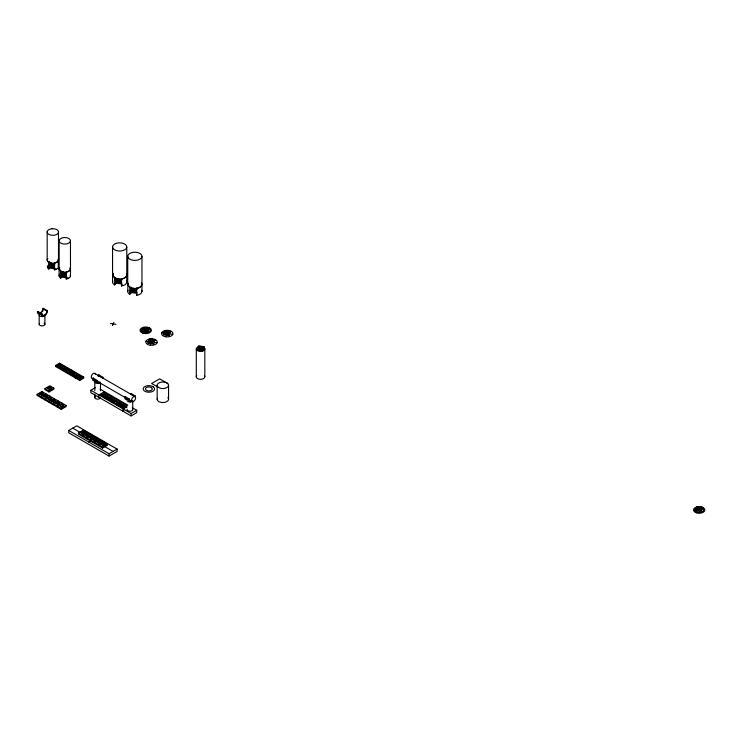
<?xml version="1.0" encoding="UTF-8"?>
<svg xmlns="http://www.w3.org/2000/svg" width="742" height="742" viewBox="0 0 742 742"><rect width="100%" height="100%" fill="white"/><g stroke="black" fill="none" stroke-linecap="round" stroke-linejoin="round"><path stroke-width="1.11" d="M121.521 278.973C123.895 278.677 127.624 276.933 126.557 273.937M126.557 280.921A7.123 4.109 0 0 1 121.521 285.958L121.549 284.594L122.142 284.455M136.686 288.341C139.181 288.165 143.317 285.818 141.425 282.887C143.345 285.948 138.977 288.267 136.38 288.378A7.123 4.109 0 0 1 131.009 287.831L128.524 286.264L127.726 284.186L127.726 256.12M141.722 290.28A7.123 4.109 0 0 1 136.686 295.316L136.714 293.953M39.567 314.116L39.289 314.515A2.847 1.642 0 0 0 40.578 316.352A2.847 1.642 0 0 0 44.001 316.129L44.798 315.684A4.276 2.504 -59.3 0 0 47.432 311.195L46.848 311.074C47.395 313.578 42.619 317.799 41.951 313.829L37.972 311.473L37.388 312.252A4.276 2.504 -59.3 0 0 40.022 313.773M59.091 275.838L59.091 268.864L59.675 267.463L59.174 269.402L61.484 271.535A5.695 3.293 0 0 0 65.732 272.11C67.847 272.045 71.529 270.348 70.119 267.76C71.482 270.107 68.255 271.869 66.27 272.036L66.27 279.02A5.695 3.293 0 0 0 70.295 274.985M112.552 281.979L112.552 275.004L113.211 273.362L112.719 275.894L115.845 278.473A7.123 4.109 0 0 0 121.215 279.02C123.664 278.742 127.429 277.183 126.632 274.113M127.717 291.346L128.023 283.221L127.726 284.186M59.861 274.197A5.695 3.293 0 0 0 60.761 278.167L61.029 271.312M63.32 272.666L63.061 273.427L63.061 271.433M66.27 279.02L66.52 278.25M197.743 348.601L197.66 348.814A2.903 1.679 0 0 0 197.706 349.25M165.948 336.785L166.811 334.661M150.199 345.206L151.09 343.092M47.85 265.562A5.491 3.172 0 0 0 48.332 268.715L48.879 269.049L49.167 261.444M54.843 268.91L49.343 268.057L50.818 263.8L54.12 264.31M48.879 269.049L49.167 262.445M49.343 268.057L50.818 263.8M51.087 265.933L51.819 264.347L54.574 264.773L53.832 266.823L51.087 265.933L53.832 266.359M51.087 266.397L51.819 264.347M52.088 267.408L52.83 265.822L50.076 265.395M54.379 269.912L54.713 262.891A5.491 3.172 0 0 0 58.293 259.635L58.293 266.61A5.491 3.172 0 0 1 54.713 269.865L54.945 269.225A4.563 2.634 0 0 0 55.919 268.827M66.808 277.851L61.308 277.007L62.782 272.75L66.084 273.26M61.308 277.007L62.782 272.75M63.051 275.347L63.784 273.288L66.539 273.715L65.797 275.774L63.051 274.883L63.784 273.288L65.797 275.31L63.051 274.883L66.539 273.715M116.188 282.071L121.688 282.925L121.688 284L116.188 283.147L116.188 282.071L117.663 278.89L122.059 279.576M116.188 283.147L117.663 279.966M117.932 281.487L118.664 279.437L121.419 279.864L120.677 281.914L117.932 281.023L118.664 279.437L120.677 281.914M112.478 325.515L113.953 322.343M131.353 291.43L136.853 292.283L136.853 293.359L131.353 292.506L131.353 291.43L132.827 288.258L137.233 288.935M131.353 292.506L132.827 288.258M133.096 290.855L133.838 288.796L136.584 289.222L135.851 291.281L133.096 290.391L133.838 288.796L135.851 291.281M142.223 330.542L143.698 327.37L149.207 328.224L147.732 332.472L142.223 331.618L142.223 330.542L147.732 331.396L149.207 328.224M142.223 331.618L143.698 327.37M143.967 329.967L144.709 327.908L147.463 328.335L146.721 330.394L143.967 329.504L144.709 327.908L146.721 330.394M148.131 342.099L149.606 338.918L155.106 339.771L153.631 344.028L148.131 343.175L148.131 342.099L153.631 342.952L155.106 339.771M148.131 343.175L149.606 338.918M149.875 341.051L150.617 339.465L153.362 339.892L152.629 341.941L149.875 341.051L152.629 341.478L153.362 339.892M149.875 341.515L150.617 339.465M163.453 333.705L164.928 330.524L170.428 331.377L168.953 335.634L163.453 334.781L163.453 333.705L168.953 334.559L170.428 331.377M165.197 333.121L165.93 331.071L168.684 331.498L167.952 333.548L165.197 332.657L165.93 331.071L167.952 333.548M197.066 349.018L198.541 345.846L204.05 346.69L202.575 350.947L197.066 350.094L197.066 349.018L202.575 349.872L204.05 346.69M197.066 350.094L198.541 346.922M198.81 348.443L199.552 346.384L202.297 346.811L201.564 348.861L198.81 347.97L199.552 346.384L201.564 348.861M695.708 509.717L697.183 506.545L702.693 507.398L701.218 511.646L695.708 510.793L695.708 509.717L701.218 510.57L702.693 507.398M695.708 510.793L697.183 506.545M700.207 509.568L700.949 507.509L698.194 507.083L697.452 508.669L700.207 509.568L700.949 507.509L697.452 508.669L700.207 509.095L698.194 507.083L700.949 507.973M112.793 280.921A7.123 4.109 0 0 0 114.639 284.891L115.789 283.704L115.789 277.721M127.958 290.28A7.123 4.109 0 0 0 129.804 294.249L130.963 293.062L130.963 287.08M44.047 316.101L44.789 315.369A2.847 1.642 0 0 0 44.789 314.515M55.539 365.491L59.564 363.163L83.744 377.122L83.744 378.114L79.719 380.433L55.539 366.483L55.539 365.491L79.719 379.45L83.744 377.122M57.551 365.027L59.564 363.858L61.586 365.027L59.564 366.65L57.551 365.027L59.564 366.186L61.586 365.027M57.551 365.491L59.564 364.322L61.586 365.491M59.564 367.819L63.599 365.491M61.586 367.346L63.599 366.186L65.611 367.346L63.599 368.978L61.586 367.346L63.599 368.514L65.611 367.346M61.586 367.819L63.599 366.65L65.611 367.819M63.599 370.137L67.624 367.819M65.481 369.599L67.494 368.44L69.516 369.599L67.494 371.232L65.481 369.599L67.494 370.759L69.516 369.599M65.481 370.063L67.494 368.904L69.516 370.063M67.624 372.465L71.659 370.137M69.646 372.002L71.659 370.842L73.671 372.002L71.659 373.634L69.646 372.002L71.659 373.161L73.671 372.002M69.646 372.465L70.982 371.696M44.974 388.567L49.807 385.775L53.841 388.103L53.841 389.179L49 391.971L44.974 389.643L44.974 388.567L49 390.895L53.841 388.103M47.395 387.871L49.408 386.703L51.421 387.871L49.408 389.494L47.395 387.871L49.408 389.031L51.421 387.871M37.1 394.336L41.932 391.544L66.112 405.503L66.112 406.579L61.28 409.371L37.1 395.412L37.1 394.336L61.28 408.295L66.112 405.503M47.395 388.335L49.408 387.166L51.421 388.335M71.659 374.793L75.684 372.465M39.521 393.631L41.533 392.472L43.546 393.631L41.533 395.263L39.521 393.631L41.533 394.8L43.546 393.631M39.521 394.104L40.856 393.325M73.671 374.33L75.684 373.161L77.697 374.33L75.684 375.953L73.671 374.33L75.684 375.489L77.697 374.33M73.671 374.793L75.016 374.014M45.967 393.863L41.125 396.655L41.125 397.731M79.719 374.793L75.684 377.122L75.684 378.114M43.546 395.959L45.559 394.8L47.581 395.959L45.559 397.591L43.546 395.959L45.559 397.128L47.581 395.959M43.546 396.423L45.559 395.263L47.581 396.423M77.66 376.63L79.672 375.471L81.694 376.63L79.672 378.262L77.66 376.63L79.672 377.799L81.694 376.63M77.66 377.094L79.672 375.934L81.694 377.094M49.992 396.191L45.16 398.983L45.16 400.059M47.581 398.287L49.593 397.128L51.606 398.287L49.593 399.919L47.581 398.287L49.593 399.446L51.606 398.287M47.581 398.751L49.593 397.591L51.606 398.751M54.027 398.519L49.185 401.311L49.185 402.387M51.606 400.615L53.619 399.446L55.631 400.615L53.619 402.238L51.606 400.615L53.619 401.774L55.631 400.615M51.606 401.079L53.619 399.919L55.631 401.079M58.052 400.847L53.22 403.639L53.22 404.715M55.631 402.943L57.653 401.774L59.666 402.943L57.653 404.566L55.631 402.943L57.653 404.102L59.666 402.943M55.631 403.407L57.653 402.238L59.666 403.407M59.666 405.271L61.679 404.102L63.691 405.271L61.679 406.894L59.666 405.271L61.679 406.43L63.691 405.271M59.666 405.735L61.011 404.956M132.261 407.692L136.741 410.28L136.741 412.663L131.102 415.919L90.802 392.657L90.802 390.273L95.505 387.556M104.511 391.665L98.853 394.93L98.853 397.322M97.564 396.562L98.352 396.107M100.439 395.421L103.657 393.566L127.03 407.061M105.679 395.894L103.657 394.725L101.645 395.894L103.657 394.262L105.679 395.421L103.657 397.053L105.679 395.421M104.511 394.048L103.685 394.531L103.685 392.138L126.891 405.54M104.464 397.749L107.692 395.894M109.705 398.213L107.692 397.053L105.679 398.213L107.692 396.59L109.705 398.213L107.692 399.382L106.347 398.602M105.679 397.749L107.692 398.918L109.705 397.749M108.499 400.077L111.717 398.213M109.575 400.003L111.588 398.844L113.6 400.467L111.588 401.635L109.575 400.003L109.575 400.467L111.588 399.307L113.6 400.467M111.588 401.162L113.6 400.003M112.524 402.405L115.752 400.541M113.739 402.869L115.752 401.246L117.765 402.405L116.42 403.648M68.746 430.471L76.797 425.825L117.097 449.086L117.097 451.414L109.037 456.061L68.746 432.799L68.746 430.471L109.037 453.733L117.097 449.086M113.739 402.405L115.752 403.565L117.765 402.405M116.559 404.733L119.777 402.869M117.765 404.733L119.777 403.565L121.79 404.733L119.777 406.356L117.765 404.733L119.777 405.893L121.79 404.733M117.765 405.197L119.11 404.418M120.584 407.061L123.812 405.197M125.788 407.033L123.766 405.874L121.753 407.033L123.766 408.202L125.788 407.033L124.443 408.276M122.43 407.117L123.766 405.874M78.411 433.013L83.252 430.221L107.423 444.18L107.423 445.256L102.591 448.047L78.411 434.089L78.411 433.013L102.591 446.972L107.423 444.18M80.832 432.317L82.844 431.158L84.857 432.317L82.844 433.949L80.832 432.317L82.844 433.486L84.857 432.317M80.832 432.781L82.844 431.621L84.857 432.781M126.799 406.709L123.024 408.888L123.024 411.281L123.831 410.808M87.278 432.549L82.445 435.341L82.445 436.417M84.857 434.645L86.879 433.486L88.892 434.645L86.879 436.277L84.857 434.645L86.879 435.804L88.892 434.645M84.857 435.109L86.879 433.949L88.892 435.109M91.303 434.877L86.471 437.669L86.471 438.745M88.892 436.973L90.904 435.804L92.917 436.973L90.904 438.596L88.892 436.973L90.904 438.132L92.917 436.973M88.892 437.437L90.904 436.277L92.917 437.437M90.802 390.273L131.102 413.535L136.741 410.28M95.338 437.205L90.505 439.997L90.505 441.073M92.917 439.301L94.93 438.132L96.952 439.301L94.93 440.924L92.917 439.301L94.93 440.46L96.952 439.301M88.892 442.102L90.505 441.175M92.917 439.765L94.93 438.596L96.952 439.765M95.338 438.383L96.952 437.455M96.952 441.62L98.964 440.46L100.977 441.62L98.964 443.252L96.952 441.62L98.964 442.788L100.977 441.62M96.952 442.093L98.287 441.314M100.977 443.948L102.99 442.788L105.012 443.948L102.99 445.58L100.977 443.948L102.99 445.117L105.012 443.948M100.977 444.421L102.99 442.788M39.79 313.143A3.422 2.003 -59.3 0 0 42.869 308.718L43.453 308.384L47.432 310.74M37.388 311.798L41.357 314.154L41.951 313.829M94.828 380.822A4.563 2.68 -59.1 0 1 92.398 378.578L93.214 378.123L97.174 380.498A3.422 2.013 -59.1 0 0 99.632 381.917M98.055 376.157A3.422 2.013 -59.1 0 0 98.139 375.387L98.964 374.933L102.915 377.298A4.563 2.68 -59.1 0 1 102.804 378.327M92.398 378.578L96.349 380.952L97.174 380.498M102.915 377.298L102.099 377.752L98.139 375.387M126.27 399.502A4.563 2.68 -59.1 0 1 124.628 397.193L125.454 396.738L129.405 399.103A3.422 2.013 -59.1 0 0 131.872 400.522M131.195 393.538L130.379 393.993L134.33 396.367L135.155 395.913L131.195 393.538A4.563 2.68 -59.1 0 1 131.084 394.568M124.628 397.193L128.589 399.558L129.405 399.103M117.802 279.372L117.208 279.511A4.934 2.847 0 0 0 115.4 280.559M132.966 288.731L132.373 288.879A4.934 2.847 0 0 0 130.073 290.604M40.615 313.514L41.302 313.347M50.948 263.92L50.985 264.504L50.985 262.51M161.747 332.861L163.945 333.158M169.445 333.9L172.747 334.354M146.053 341.264L148.242 341.57M153.733 342.35L157.026 342.813M51.819 264.811L54.574 265.237M49.343 266.981L54.843 267.834M118.664 279.901L121.419 280.328M63.784 273.761L66.539 274.188M61.308 275.931L66.808 276.775M134.747 289.408L136.584 289.686M110.465 323.503L115.965 324.356M150.617 339.929L153.362 340.355M148.864 340.513L150.7 340.791M152.537 341.079L154.373 341.366L154.373 342.433M167.748 383.493L159.688 378.847L151.628 383.493L157.898 387.12M94.781 373.393L135.072 396.655A2.847 1.642 -60 0 1 134.005 401.107A2.847 1.642 -60 0 1 131.659 399.474A2.847 1.642 -60 0 1 135.072 396.655M96.71 381.073L125.203 397.526M129.136 399.799L132.085 401.496M72.326 371.696L73.671 372.465M76.361 374.014L77.697 374.793M100.031 389.077L127.698 405.076M116.42 402.09L117.765 402.869M121.79 405.197L119.777 403.565M124.443 406.727L125.788 407.497M101.645 395.421L103.657 396.59M99.651 394.466L123.831 408.425M121.753 407.497L123.766 408.666L123.766 408.202M42.201 393.325L43.546 394.104M99.632 441.314L100.977 442.093M103.667 443.642L105.012 444.421M72.772 428.143L80.451 432.577M104.427 446.424L113.062 451.414M42.869 308.718L46.848 311.074M41.014 314.367L44.001 316.129A4.276 2.504 -59.3 0 1 41.357 314.608L41.357 314.154M48.879 262.074L48.332 261.731A5.491 3.172 0 0 1 47.85 258.578M130.963 293.062L130.564 292.765A4.934 2.847 0 0 1 130.073 292.079M61.029 277.295L60.844 277.156A4.563 2.634 0 0 1 60.39 276.525M49.167 268.428L48.796 268.112A4.563 2.634 0 0 1 48.378 267.472M58.293 259.088L58.488 259.496A5.695 3.293 0 0 1 55.038 262.974L53.6 263.197A5.695 3.293 0 0 1 47.581 261.203L47.191 260.377A5.695 3.293 0 0 1 47.571 258.689M127.717 284.362L129.804 287.275L129.804 294.249M112.552 275.004L114.639 277.916L114.639 284.891M59.091 268.864L60.761 271.182L60.761 278.167M701.218 510.57L701.218 511.646M204.82 348.786L204.82 376.704M202.575 349.872L202.575 350.947M196.287 349.074L196.287 376.992M168.953 334.559L168.953 335.634M168.564 385.339A5.695 3.293 0 0 1 159.92 388.094A5.695 3.293 0 0 1 160.114 382.39A5.695 3.293 0 0 1 168.564 385.339L168.564 399.298M164.928 330.524L164.928 331.6M157.165 385.209L157.165 399.168M153.631 342.952L153.631 344.028M152.629 341.478L152.629 341.941M150.886 342.526L150.886 343.602M147.732 331.396L147.732 332.472M141.954 256.482A7.123 4.109 0 0 1 131.009 259.774A7.123 4.109 0 0 1 131.557 252.66A7.123 4.109 0 0 1 141.954 256.482L141.963 291.346M136.714 287.97L136.686 295.316M132.744 401.311L132.744 409.575M131.102 413.535L131.102 415.919M126.789 247.123A7.123 4.109 0 0 1 115.845 250.406A7.123 4.109 0 0 1 116.383 243.293A7.123 4.109 0 0 1 126.789 247.123L126.799 281.979M121.549 278.612L121.521 285.958M119.777 405.893L119.777 406.356M115.752 401.246L115.752 401.71M115.752 403.565L115.752 404.038M112.561 246.761L112.561 274.818M111.588 398.844L111.588 399.307M109.037 453.733L109.037 456.061M107.692 396.59L107.692 397.053M107.692 398.918L107.692 399.382M103.657 393.566L103.657 394.725M103.398 442.937L103.398 441.861L98.556 444.653L98.565 445.729M102.99 445.117L102.99 445.58M102.591 446.972L102.591 448.047M100.504 382.789L100.504 390.7M99.363 440.609L99.363 439.533L94.531 442.325L94.531 443.401M98.964 440.46L98.964 440.924M98.964 442.788L98.964 443.252M94.93 438.132L94.93 438.596M94.93 440.46L94.93 440.924M94.809 381.666L94.809 390.7M94.809 394.095L94.809 397.48M90.904 435.804L90.904 436.277M90.904 438.132L90.904 438.596M86.879 433.486L86.879 433.949M86.879 435.804L86.879 436.277M82.844 431.158L82.844 431.621M82.844 433.486L82.844 433.949M79.719 379.45L79.719 380.433M79.672 375.471L79.672 375.934M79.672 377.799L79.672 378.262M75.684 373.161L75.684 373.634M75.684 375.489L75.684 375.953M71.659 370.842L71.659 371.306M71.659 373.161L71.659 373.634M70.462 241.113A5.695 3.293 0 0 1 61.484 243.478A5.695 3.293 0 0 1 62.43 237.802A5.695 3.293 0 0 1 70.462 241.113L70.49 275.838M67.494 368.44L67.494 368.904M67.494 370.759L67.494 371.232M63.599 366.186L63.599 366.65M63.599 368.514L63.599 368.978M62.087 404.251L62.087 403.175L57.245 405.967L57.245 407.043M61.679 404.102L61.679 404.566M61.679 406.43L61.679 406.894M61.28 408.295L61.28 409.371M59.564 363.163L59.564 364.322M59.564 366.186L59.564 366.65M59.119 240.482L59.119 268.539M58.488 232.441L58.488 260.359M57.653 401.774L57.653 402.238M57.653 404.102L57.653 404.566M54.203 266.035L51.448 265.144L51.448 265.608M53.619 399.446L53.619 399.919M53.619 401.774L53.619 402.238M53.201 265.024L53.201 264.56L52.459 266.61M49.593 397.128L49.593 397.591M49.593 399.446L49.593 399.919M49.408 386.703L49.408 387.166M49.408 389.031L49.408 389.494M49 390.895L49 391.971M47.191 231.597L47.191 259.514M45.559 394.8L45.559 395.263M45.559 397.128L45.559 397.591M44.882 314.942L44.882 324.245M43.453 308.384L43.453 308.839A4.276 2.504 -59.3 0 1 42.285 311.816M41.932 391.544L41.932 392.62M41.533 392.472L41.533 392.935M41.533 394.8L41.533 395.263M39.187 314.942L39.187 324.245M44.047 323.085A2.847 1.642 0 0 1 44.223 325.302A2.847 1.642 0 0 1 40.402 325.59A2.847 1.642 0 0 1 39.567 323.419M38.296 312.679A3.422 2.003 -59.3 0 1 37.972 311.473M100.124 382.482A2.847 1.642 0 0 1 96.228 383.085A2.847 1.642 0 0 1 95.189 380.841M167.85 397.638A5.695 3.293 0 0 1 166.82 401.598L165.624 402.108A5.695 3.293 0 0 1 158.76 401.515L157.879 400.819A5.695 3.293 0 0 1 157.387 398.324M145.72 327.686A4.563 2.634 0 0 1 149.847 331.424A4.563 2.634 0 0 1 142.223 332.008A4.563 2.634 0 0 1 144.532 327.769M700.383 507.407A4.563 2.634 0 0 1 703.147 511.266A4.563 2.634 0 0 1 695.977 511.813A4.563 2.634 0 0 1 696.923 507.676M202.455 350.196A2.903 1.679 0 0 0 203.299 349.482L203.447 349.055A2.903 1.679 0 0 0 203.169 348.202M201.101 350.576A2.903 1.679 0 0 1 200.349 350.604L199.607 350.512A2.903 1.679 0 0 1 198.364 350.029M204.616 376.073A4.276 2.467 0 0 1 200.247 379.31A4.276 2.467 0 0 1 196.732 375.74M203.391 347.089A4.276 2.467 0 0 1 203.494 350.725A4.276 2.467 0 0 1 197.205 350.465A4.276 2.467 0 0 1 198.207 346.876M200.303 346.468A4.276 2.467 0 0 1 202.473 346.727M68.014 277.703A4.563 2.634 0 0 1 67.077 278.12M60.39 275.161A4.563 2.634 0 0 1 62.514 273.557M48.471 266.109A4.563 2.634 0 0 1 50.706 264.56M132.364 408.759A2.847 1.642 0 0 1 130.267 411.207A2.847 1.642 0 0 1 127.142 409.148M135.155 395.913A4.563 2.68 -59.1 0 1 135.044 396.933M132.716 400.856A4.563 2.68 -59.1 0 1 128.589 399.558M125.537 397.415A3.422 2.013 -59.1 0 1 125.454 396.738M132.364 401.097A2.847 1.642 0 0 1 128.468 401.7A2.847 1.642 0 0 1 127.42 399.446M100.485 382.251A4.563 2.68 -59.1 0 1 96.349 380.952M93.297 378.8A3.422 2.013 -59.1 0 1 93.214 378.123M98.964 374.933A4.563 2.68 -59.1 0 1 98.853 375.953M100.411 397.907A2.847 1.642 0 0 1 96.562 399.001A2.847 1.642 0 0 1 95.189 396.655M93.186 378.197A2.847 1.642 -60 0 1 91.275 377.066A2.847 1.642 -60 0 1 93.038 373.653A2.847 1.642 -60 0 1 95.254 374.181M161.914 332.444L161.57 333.279A5.695 3.293 0 0 0 165.225 336.683L166.672 336.877A5.695 3.293 0 0 0 172.571 334.772L172.914 333.937A5.695 3.293 0 0 0 169.259 330.524L167.813 330.329A5.695 3.293 0 0 0 161.914 332.444M146.23 340.847L145.877 341.682A5.695 3.293 0 0 0 149.476 345.104L150.923 345.308A5.695 3.293 0 0 0 156.85 343.231L157.202 342.396A5.695 3.293 0 0 0 153.603 338.973L152.156 338.769A5.695 3.293 0 0 0 146.23 340.847M121.419 279.864L120.677 281.45L117.932 281.023L121.419 279.864M136.584 289.222L135.851 290.808L133.096 290.391L136.584 289.222M147.463 328.335L146.721 329.93L143.967 329.504L147.463 328.335M168.684 331.498L167.952 333.084L165.197 332.657L168.684 331.498M202.297 346.811L201.564 348.397L198.81 347.97L202.297 346.811M52.079 228.759L50.642 228.981A5.695 3.293 0 0 0 47.191 232.459L47.581 233.285A5.695 3.293 0 0 0 53.6 235.279L55.038 235.056A5.695 3.293 0 0 0 58.488 231.578L58.099 230.753A5.695 3.293 0 0 0 52.079 228.759M151.591 387.723L150.96 387.361A3.422 1.976 0 0 0 146.462 387.537A3.422 1.976 0 0 0 146.174 390.134L146.805 390.496A3.422 1.976 0 0 0 151.303 390.32A3.422 1.976 0 0 0 151.591 387.723M153.511 387.009L152.5 386.378A5.695 3.293 0 0 0 144.987 386.526A5.695 3.293 0 0 0 144.254 390.839L145.274 391.47A5.695 3.293 0 0 0 152.778 391.331A5.695 3.293 0 0 0 153.511 387.009M142.863 333.167A5.695 3.293 0 0 0 151.414 330.311A5.695 3.293 0 0 0 142.863 327.463A5.695 3.293 0 0 0 142.863 333.167M696.348 512.805A5.695 3.293 0 0 0 704.9 509.949A5.695 3.293 0 0 0 696.348 507.101A5.695 3.293 0 0 0 696.348 512.805"/></g></svg>
